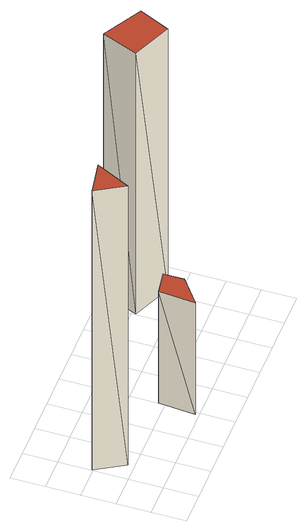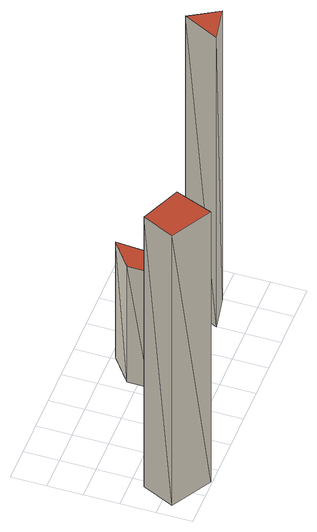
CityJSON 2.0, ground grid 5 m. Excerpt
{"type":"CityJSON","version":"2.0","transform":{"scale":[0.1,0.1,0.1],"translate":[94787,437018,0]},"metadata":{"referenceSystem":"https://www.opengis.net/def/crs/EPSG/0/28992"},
"CityObjects":{
"building1":{"type":"Building","attributes":{"+height_valid":1,"+non_residential":2,"+groundHeight":0,"measuredHeight":52.5,"+total_area":604.8,"+discount_factor":0,"+min_bicycle_parking_spaces":38,"+min_car_parking_spaces":0,"+function1":"catering III","+function2":"Cinema"},"geometry":[{"type":"MultiSurface","lod":"1.2","boundaries":[[[0,1,2]],[[3,4,5]],[[0,4,3]],[[0,1,4]],[[1,5,4]],[[1,2,5]],[[2,3,5]],[[2,0,3]]],"semantics":{"surfaces":[{"type":"GroundSurface"},{"type":"RoofSurface"},{"type":"WallSurface"}],"values":[0,1,2,2,2,2,2,2]}}]},
"building2":{"type":"Building","attributes":{"+height_valid":1,"+non_residential":0,"+groundHeight":0,"measuredHeight":21,"+total_area":212.96,"+discount_factor":0.8,"+min_bicycle_parking_spaces":19,"+min_car_parking_spaces":0,"+function":"Residential"},"geometry":[{"type":"MultiSurface","lod":"1.2","boundaries":[[[6,7,8,9]],[[10,11,12,13]],[[6,11,10]],[[6,7,11]],[[7,12,11]],[[7,8,12]],[[8,13,12]],[[8,9,13]],[[9,10,13]],[[9,6,10]]],"semantics":{"surfaces":[{"type":"GroundSurface"},{"type":"RoofSurface"},{"type":"WallSurface"}],"values":[0,1,2,2,2,2,2,2,2,2]}}]},
"building3":{"type":"Building","attributes":{"+height_valid":1,"+non_residential":1,"+groundHeight":0,"measuredHeight":49,"+total_area":1215.32,"+discount_factor":0.8,"+min_bicycle_parking_spaces":9,"+min_car_parking_spaces":4,"+function":"Museum"},"geometry":[{"type":"MultiSurface","lod":"1.2","boundaries":[[[14,15,16,17]],[[18,19,20,21]],[[14,19,18]],[[14,15,19]],[[15,20,19]],[[15,16,20]],[[16,21,20]],[[16,17,21]],[[17,18,21]],[[17,14,18]]],"semantics":{"surfaces":[{"type":"GroundSurface"},{"type":"RoofSurface"},{"type":"WallSurface"}],"values":[0,1,2,2,2,2,2,2,2,2]}}]}
},
"vertices":[
[1,102,0],[51,111,0],[26,60,0],[1,102,525],[51,111,525],[26,60,525],
[151,60,0],[185,65,0],[185,35,0],[147,6,0],[151,60,210],[185,65,210],[185,35,210],[147,6,210],
[323,198,0],[381,165,0],[360,119,0],[302,144,0],[323,198,490],[381,165,490],[360,119,490],[302,144,490]
]}
